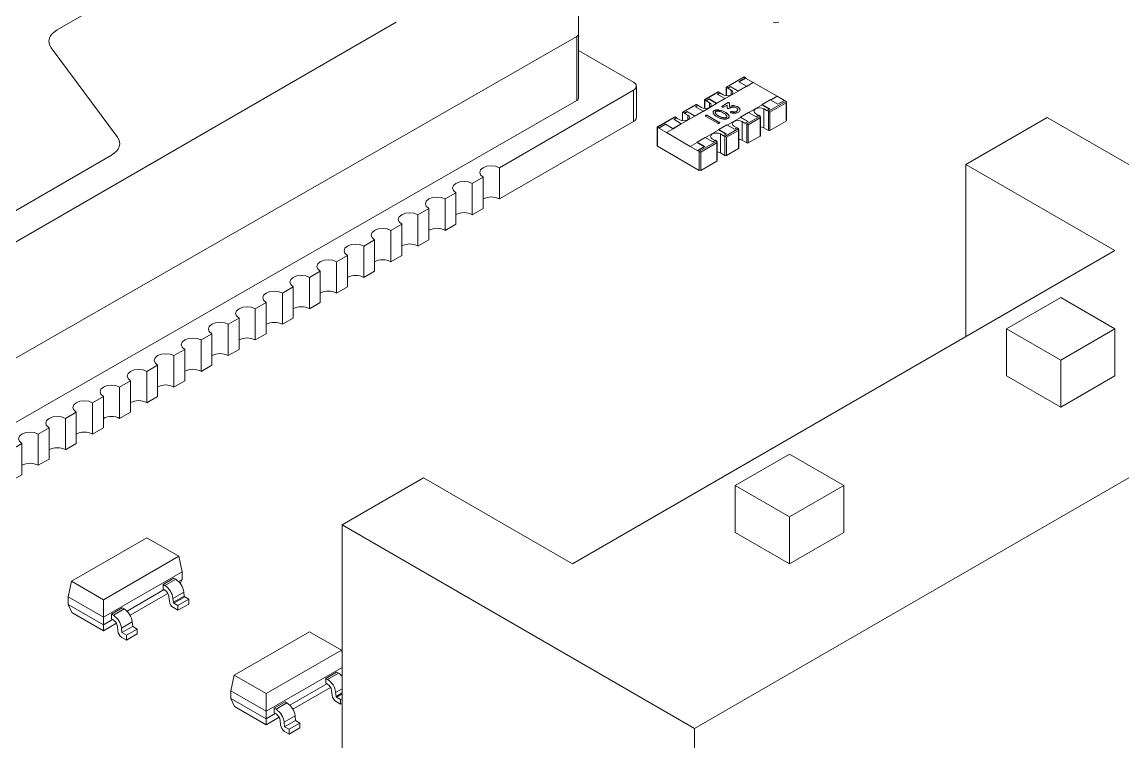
# Model space of a CAD drawing. Header units: millimetres. Extents: x -37 to 256, y 6 to 200.
# Drawn here: x 57.14 to 71.48, y 174.91 to 184.29 of the extents above; entities that cross this region are included whole.
import ezdxf

# ---------------------------------------------------------------- set-up
doc = ezdxf.new("R2010")
doc.units = ezdxf.units.MM

msp = doc.modelspace()

# ---------------------------------------------------------------- linework, layer by layer
at = {"color": 7, "linetype": 'Continuous', "lineweight": 15}
for p, q in [((59.899, 185.52), (57.601, 184.193)), ((64.394, 184.139), (64.394, 184.409)), ((54.596, 180.009), (62.02, 184.295)), ((64.394, 184.139), (64.394, 183.302)), ((54.649, 178.537), (64.372, 184.108)), ((64.372, 183.271), (64.372, 184.108)), ((57.522, 183.958), (58.386, 182.795)), ((65.114, 183.509), (64.394, 183.924)), ((66.546, 183.577), (66.322, 183.448)), ((66.556, 183.579), (66.326, 183.446)), ((66.486, 183.517), (66.574, 183.568)), ((66.489, 183.515), (66.574, 183.564)), ((66.546, 183.577), (66.556, 183.579)), ((66.574, 183.568), (66.556, 183.579)), ((66.574, 183.564), (66.574, 183.568)), ((66.673, 183.507), (66.574, 183.564)), ((63.364, 182.397), (65.114, 183.407)), ((65.114, 182.999), (65.114, 183.407)), ((65.15, 183.05), (65.15, 183.458)), ((66.322, 183.448), (66.322, 183.334)), ((66.326, 183.446), (66.322, 183.448)), ((66.344, 183.436), (66.326, 183.446)), ((66.344, 183.436), (66.379, 183.456)), ((66.379, 183.452), (66.344, 183.432)), ((66.344, 183.432), (66.344, 183.436)), ((66.387, 183.407), (66.344, 183.432)), ((66.379, 183.456), (66.478, 183.399)), ((66.379, 183.452), (66.379, 183.456)), ((66.478, 183.395), (66.379, 183.452)), ((66.478, 183.399), (66.585, 183.46)), ((66.585, 183.456), (66.478, 183.395)), ((66.585, 183.46), (66.486, 183.517)), ((66.673, 183.508), (66.585, 183.456)), ((66.585, 183.456), (66.585, 183.46)), ((66.984, 183.328), (66.673, 183.508)), ((54.649, 177.7), (64.372, 183.271)), ((66.21, 183.384), (66.039, 183.285)), ((66.039, 183.285), (66.039, 183.17)), ((66.044, 183.283), (66.039, 183.285)), ((66.22, 183.385), (66.044, 183.283)), ((66.061, 183.272), (66.044, 183.283)), ((66.061, 183.272), (66.097, 183.293)), ((66.097, 183.289), (66.061, 183.268)), ((66.061, 183.268), (66.061, 183.272)), ((66.104, 183.244), (66.061, 183.268)), ((66.097, 183.293), (66.196, 183.236)), ((66.097, 183.289), (66.097, 183.293)), ((66.195, 183.232), (66.097, 183.289)), ((66.196, 183.236), (66.302, 183.297)), ((66.302, 183.293), (66.196, 183.232)), ((66.203, 183.354), (66.238, 183.374)), ((66.302, 183.297), (66.203, 183.354)), ((66.238, 183.37), (66.206, 183.352)), ((66.21, 183.384), (66.22, 183.385)), ((66.22, 183.385), (66.238, 183.374)), ((66.238, 183.374), (66.238, 183.37)), ((66.238, 183.37), (66.28, 183.346)), ((66.478, 183.395), (66.302, 183.293)), ((66.302, 183.293), (66.302, 183.297)), ((66.478, 183.399), (66.478, 183.395)), ((66.896, 183.281), (66.79, 183.219)), ((66.871, 183.132), (67.101, 183.264)), ((66.995, 183.223), (66.896, 183.281)), ((66.899, 183.279), (66.984, 183.328)), ((66.899, 183.278), (66.984, 183.327)), ((66.984, 183.327), (66.984, 183.328)), ((67.079, 183.272), (66.984, 183.327)), ((66.995, 183.223), (67.083, 183.274)), ((67.101, 183.264), (67.083, 183.274)), ((67.101, 183.264), (67.101, 183.24)), ((65.927, 183.22), (65.753, 183.12)), ((65.938, 183.221), (65.761, 183.119)), ((65.778, 183.109), (65.761, 183.119)), ((65.778, 183.109), (65.814, 183.13)), ((65.814, 183.125), (65.778, 183.105)), ((65.814, 183.13), (65.913, 183.072)), ((65.814, 183.125), (65.814, 183.13)), ((65.912, 183.068), (65.814, 183.125)), ((65.913, 183.072), (66.019, 183.134)), ((66.019, 183.13), (65.913, 183.069)), ((65.92, 183.191), (65.955, 183.211)), ((66.019, 183.134), (65.92, 183.191)), ((65.955, 183.207), (65.923, 183.189)), ((65.927, 183.22), (65.938, 183.221)), ((65.938, 183.221), (65.955, 183.211)), ((65.955, 183.211), (65.955, 183.207)), ((65.955, 183.207), (65.998, 183.183)), ((66.196, 183.232), (66.019, 183.13)), ((66.019, 183.13), (66.019, 183.134)), ((66.166, 183.139), (66.166, 183.141)), ((66.196, 183.236), (66.196, 183.232)), ((66.233, 183.148), (66.233, 183.146)), ((66.268, 183.2), (66.345, 183.245)), ((66.345, 183.243), (66.268, 183.198)), ((66.268, 183.198), (66.268, 183.2)), ((66.333, 183.213), (66.289, 183.188)), ((66.308, 183.119), (66.308, 183.121)), ((66.335, 183.178), (66.333, 183.213)), ((66.345, 183.243), (66.345, 183.245)), ((66.358, 183.244), (66.358, 183.246)), ((66.362, 183.233), (66.364, 183.196)), ((66.362, 183.231), (66.362, 183.233)), ((66.364, 183.194), (66.362, 183.231)), ((66.364, 183.196), (66.364, 183.194)), ((66.381, 183.124), (66.381, 183.126)), ((66.398, 183.125), (66.398, 183.128)), ((66.431, 183.122), (66.431, 183.124)), ((66.457, 183.129), (66.457, 183.131)), ((66.471, 183.149), (66.471, 183.151)), ((66.472, 183.186), (66.472, 183.188)), ((66.502, 183.148), (66.502, 183.15)), ((66.613, 183.117), (66.507, 183.056)), ((66.712, 183.06), (66.613, 183.117)), ((66.616, 183.115), (66.79, 183.216)), ((66.79, 183.215), (66.616, 183.115)), ((66.79, 183.219), (66.889, 183.162)), ((66.79, 183.216), (66.79, 183.219)), ((66.79, 183.215), (66.79, 183.216)), ((66.885, 183.16), (66.79, 183.215)), ((66.853, 183.138), (66.811, 183.162)), ((66.811, 183.162), (66.811, 182.917)), ((66.889, 183.162), (66.853, 183.142)), ((66.871, 183.132), (66.853, 183.142)), ((66.853, 183.142), (66.853, 183.138)), ((66.892, 183.119), (66.871, 183.132)), ((66.871, 183.132), (66.871, 182.882)), ((67.101, 183.24), (66.892, 183.119)), ((66.892, 183.119), (66.892, 182.882)), ((67.101, 183.24), (67.101, 183.003)), ((67.105, 183.009), (67.105, 183.255)), ((63.364, 181.989), (65.114, 182.999)), ((65.644, 183.057), (65.42, 182.928)), ((65.655, 183.058), (65.425, 182.925)), ((65.637, 183.027), (65.672, 183.048)), ((65.736, 182.97), (65.637, 183.027)), ((65.672, 183.044), (65.641, 183.025)), ((65.644, 183.057), (65.655, 183.058)), ((65.655, 183.058), (65.672, 183.048)), ((65.672, 183.048), (65.672, 183.044)), ((65.672, 183.044), (65.715, 183.019)), ((65.913, 183.069), (65.736, 182.967)), ((65.75, 183.113), (65.75, 183.008)), ((65.778, 183.105), (65.778, 183.109)), ((65.821, 183.081), (65.778, 183.105)), ((65.913, 183.072), (65.913, 183.069)), ((66.055, 183.076), (66.055, 183.078)), ((66.21, 182.976), (66.055, 183.065)), ((66.076, 183.078), (66.231, 182.988)), ((66.076, 183.078), (66.076, 183.076)), ((66.231, 182.986), (66.076, 183.076)), ((66.185, 183.101), (66.185, 183.103)), ((66.222, 183.069), (66.222, 183.071)), ((66.231, 182.986), (66.231, 182.988)), ((66.277, 183.048), (66.277, 183.05)), ((66.322, 183.049), (66.322, 183.051)), ((66.333, 182.952), (66.507, 183.052)), ((66.507, 183.052), (66.333, 182.952)), ((66.355, 183.075), (66.355, 183.077)), ((66.507, 183.056), (66.606, 182.999)), ((66.507, 183.052), (66.507, 183.056)), ((66.602, 182.997), (66.507, 183.052)), ((66.507, 183.052), (66.507, 183.052)), ((66.57, 182.974), (66.528, 182.999)), ((66.528, 182.999), (66.528, 182.754)), ((66.606, 182.999), (66.57, 182.978)), ((66.57, 182.978), (66.57, 182.974)), ((66.588, 182.968), (66.57, 182.978)), ((66.588, 182.968), (66.765, 183.07)), ((66.765, 183.046), (66.609, 182.956)), ((66.705, 183.101), (66.744, 183.078)), ((66.747, 183.081), (66.712, 183.06)), ((66.747, 183.081), (66.765, 183.07)), ((66.765, 183.07), (66.765, 183.046)), ((66.765, 183.046), (66.765, 182.809)), ((66.769, 182.815), (66.769, 183.061)), ((66.892, 182.882), (67.101, 183.003)), ((70.505, 183.051), (69.445, 182.439)), ((75.102, 180.398), (70.505, 183.051)), ((65.42, 182.928), (65.42, 182.682)), ((65.425, 182.925), (65.42, 182.928)), ((65.443, 182.915), (65.425, 182.925)), ((65.425, 182.925), (65.425, 182.676)), ((65.443, 182.915), (65.531, 182.966)), ((65.443, 182.911), (65.531, 182.962)), ((65.443, 182.911), (65.443, 182.915)), ((65.542, 182.854), (65.443, 182.911)), ((65.531, 182.966), (65.63, 182.909)), ((65.531, 182.962), (65.531, 182.966)), ((65.63, 182.905), (65.531, 182.962)), ((65.542, 182.854), (65.63, 182.905)), ((65.542, 182.854), (65.542, 182.854)), ((65.853, 182.675), (65.542, 182.854)), ((65.63, 182.909), (65.736, 182.97)), ((65.736, 182.967), (65.63, 182.905)), ((65.63, 182.909), (65.63, 182.905)), ((65.736, 182.97), (65.736, 182.967)), ((66.05, 182.789), (66.224, 182.889)), ((66.224, 182.889), (66.051, 182.789)), ((66.33, 182.954), (66.224, 182.893)), ((66.224, 182.893), (66.323, 182.836)), ((66.224, 182.889), (66.224, 182.893)), ((66.319, 182.834), (66.224, 182.889)), ((66.224, 182.889), (66.224, 182.889)), ((66.288, 182.811), (66.245, 182.836)), ((66.245, 182.836), (66.245, 182.591)), ((66.323, 182.836), (66.288, 182.815)), ((66.305, 182.805), (66.482, 182.907)), ((66.482, 182.883), (66.326, 182.793)), ((66.429, 182.897), (66.33, 182.954)), ((66.422, 182.938), (66.461, 182.915)), ((66.464, 182.917), (66.429, 182.897)), ((66.464, 182.917), (66.482, 182.907)), ((66.482, 182.907), (66.482, 182.883)), ((66.482, 182.883), (66.482, 182.646)), ((66.486, 182.652), (66.486, 182.897)), ((66.609, 182.956), (66.588, 182.968)), ((66.588, 182.968), (66.588, 182.719)), ((66.609, 182.956), (66.609, 182.719)), ((66.811, 182.917), (66.871, 182.882)), ((65.853, 182.675), (65.941, 182.726)), ((65.853, 182.674), (65.941, 182.725)), ((66.047, 182.791), (65.941, 182.729)), ((65.941, 182.729), (66.04, 182.672)), ((65.941, 182.726), (65.941, 182.729)), ((65.941, 182.725), (65.941, 182.726)), ((66.037, 182.67), (65.941, 182.725)), ((66.199, 182.744), (65.969, 182.611)), ((66.199, 182.719), (65.991, 182.599)), ((66.146, 182.734), (66.047, 182.791)), ((66.139, 182.774), (66.178, 182.752)), ((66.181, 182.754), (66.146, 182.734)), ((66.181, 182.754), (66.199, 182.744)), ((66.199, 182.744), (66.199, 182.719)), ((66.199, 182.719), (66.199, 182.482)), ((66.204, 182.489), (66.204, 182.734)), ((66.305, 182.805), (66.288, 182.815)), ((66.288, 182.815), (66.288, 182.811)), ((66.305, 182.805), (66.305, 182.556)), ((66.326, 182.793), (66.305, 182.805)), ((66.326, 182.793), (66.326, 182.556)), ((66.528, 182.754), (66.588, 182.719)), ((66.609, 182.719), (66.765, 182.809)), ((58.308, 182.56), (54.242, 180.213)), ((65.425, 182.676), (65.969, 182.362)), ((65.853, 182.674), (65.853, 182.675)), ((65.952, 182.617), (65.853, 182.674)), ((65.952, 182.621), (66.04, 182.672)), ((65.952, 182.621), (65.952, 182.617)), ((65.969, 182.611), (65.952, 182.621)), ((65.969, 182.611), (65.969, 182.362)), ((65.991, 182.599), (65.969, 182.611)), ((65.991, 182.362), (65.991, 182.599)), ((66.245, 182.591), (66.305, 182.556)), ((66.326, 182.556), (66.482, 182.646)), ((65.991, 182.362), (66.199, 182.482)), ((69.445, 182.439), (71.389, 181.316)), ((69.445, 182.439), (69.445, 180.194)), ((63.01, 182.193), (63.152, 182.274)), ((63.152, 181.866), (63.152, 182.274)), ((63.364, 182.397), (63.364, 181.989)), ((63.01, 182.193), (63.01, 181.784)), ((62.657, 181.989), (62.798, 182.07)), ((62.657, 181.989), (62.657, 181.58)), ((62.798, 181.662), (62.798, 182.07)), ((62.303, 181.784), (62.444, 181.866)), ((62.444, 181.458), (62.444, 181.866)), ((63.01, 181.784), (63.152, 181.866)), ((62.303, 181.784), (62.303, 181.376)), ((61.949, 181.58), (62.091, 181.662)), ((61.949, 181.58), (61.949, 181.172)), ((62.091, 181.254), (62.091, 181.662)), ((62.657, 181.58), (62.798, 181.662)), ((61.596, 181.376), (61.737, 181.458)), ((61.737, 181.05), (61.737, 181.458)), ((62.303, 181.376), (62.444, 181.458)), ((61.242, 181.172), (61.384, 181.254)), ((61.384, 180.846), (61.384, 181.254)), ((61.596, 181.376), (61.596, 180.968)), ((61.949, 181.172), (62.091, 181.254)), ((71.389, 181.316), (64.318, 177.234)), ((61.242, 181.172), (61.242, 180.764)), ((60.889, 180.968), (61.03, 181.05)), ((60.889, 180.968), (60.889, 180.56)), ((61.03, 180.641), (61.03, 181.05)), ((61.596, 180.968), (61.737, 181.05)), ((60.535, 180.764), (60.677, 180.846)), ((60.677, 180.437), (60.677, 180.846)), ((61.242, 180.764), (61.384, 180.846)), ((60.535, 180.764), (60.535, 180.356)), ((70.682, 180.704), (69.975, 180.296)), ((71.389, 180.296), (70.682, 180.704)), ((60.182, 180.56), (60.323, 180.642)), ((60.182, 180.56), (60.182, 180.152)), ((60.323, 180.233), (60.323, 180.642)), ((60.889, 180.56), (61.03, 180.641)), ((59.828, 180.356), (59.97, 180.437)), ((59.97, 180.029), (59.97, 180.437)), ((60.535, 180.356), (60.677, 180.437)), ((65.909, 175.091), (75.102, 180.398)), ((59.828, 180.356), (59.828, 179.948)), ((69.975, 180.296), (69.975, 179.683)), ((69.975, 180.296), (70.682, 179.887)), ((70.682, 179.887), (71.389, 180.296)), ((71.389, 180.296), (71.389, 179.683)), ((59.475, 180.152), (59.616, 180.233)), ((59.475, 180.152), (59.475, 179.743)), ((59.616, 179.825), (59.616, 180.233)), ((60.182, 180.152), (60.323, 180.233)), ((59.121, 179.948), (59.262, 180.029)), ((59.262, 179.621), (59.262, 180.029)), ((59.828, 179.948), (59.97, 180.029)), ((58.767, 179.743), (58.909, 179.825)), ((58.909, 179.417), (58.909, 179.825)), ((59.121, 179.948), (59.121, 179.539)), ((59.475, 179.743), (59.616, 179.825)), ((70.682, 179.887), (70.682, 179.275)), ((58.767, 179.743), (58.767, 179.335)), ((69.975, 179.683), (70.682, 179.275)), ((70.682, 179.275), (71.389, 179.683)), ((58.414, 179.539), (58.555, 179.621)), ((58.414, 179.539), (58.414, 179.131)), ((58.555, 179.213), (58.555, 179.621)), ((59.121, 179.539), (59.262, 179.621)), ((58.06, 179.335), (58.202, 179.417)), ((58.202, 179.009), (58.202, 179.417)), ((58.767, 179.335), (58.909, 179.417)), ((58.06, 179.335), (58.06, 178.927)), ((57.707, 179.131), (57.848, 179.213)), ((57.707, 179.131), (57.707, 178.723)), ((57.848, 178.805), (57.848, 179.213)), ((58.414, 179.131), (58.555, 179.213)), ((57.353, 178.927), (57.495, 179.009)), ((57.495, 178.6), (57.495, 179.009)), ((58.06, 178.927), (58.202, 179.009)), ((57.353, 178.927), (57.353, 178.519)), ((57, 178.723), (57.141, 178.805)), ((57.141, 178.396), (57.141, 178.805)), ((57.707, 178.723), (57.848, 178.805)), ((57.353, 178.519), (57.495, 178.6)), ((67.147, 178.663), (66.44, 178.255)), ((67.854, 178.255), (67.147, 178.663)), ((57, 178.315), (57.141, 178.396)), ((62.374, 178.357), (61.313, 177.744)), ((64.318, 177.234), (62.374, 178.357)), ((66.44, 178.255), (67.147, 177.846)), ((66.44, 178.255), (66.44, 177.642)), ((67.147, 177.846), (67.854, 178.255)), ((67.854, 178.255), (67.854, 177.642)), ((67.147, 177.846), (67.147, 177.234)), ((61.313, 177.744), (61.313, 172.424)), ((61.313, 177.744), (65.909, 175.091)), ((58.767, 177.575), (57.786, 177.009)), ((59.184, 177.335), (58.767, 177.575)), ((66.44, 177.642), (67.147, 177.234)), ((67.147, 177.234), (67.854, 177.642)), ((58.202, 176.768), (59.184, 177.335)), ((59.227, 177.131), (59.184, 177.335)), ((59.227, 177.131), (58.202, 176.539)), ((59.227, 177.131), (59.227, 177.033)), ((57.786, 177.009), (57.742, 176.804)), ((57.786, 177.009), (58.202, 176.768)), ((59.121, 177.049), (58.98, 176.968)), ((58.98, 176.968), (58.98, 176.906)), ((58.98, 176.968), (59.003, 176.954)), ((59.145, 177.036), (59.003, 176.954)), ((59.121, 177.049), (59.145, 177.036)), ((59.181, 177.007), (59.227, 177.033)), ((59.203, 176.982), (59.227, 177.033)), ((58.51, 176.619), (58.993, 176.899)), ((59.043, 176.849), (58.55, 176.565)), ((58.98, 176.906), (59.003, 176.893)), ((59.056, 176.809), (59.062, 176.749)), ((59.25, 176.867), (59.109, 176.786)), ((59.114, 176.734), (59.255, 176.816)), ((59.25, 176.867), (59.255, 176.816)), ((58.202, 176.539), (57.742, 176.804)), ((57.742, 176.804), (57.742, 176.707)), ((57.742, 176.707), (58.202, 176.442)), ((57.742, 176.707), (57.792, 176.6)), ((58.202, 176.539), (58.202, 176.768)), ((59.109, 176.786), (59.114, 176.734)), ((59.115, 176.665), (59.174, 176.631)), ((59.262, 176.804), (59.121, 176.723)), ((59.121, 176.723), (59.174, 176.692)), ((59.315, 176.774), (59.174, 176.692)), ((59.315, 176.712), (59.174, 176.631)), ((59.174, 176.631), (59.174, 176.692)), ((59.262, 176.804), (59.315, 176.774)), ((59.315, 176.712), (59.315, 176.774)), ((58.202, 176.363), (57.792, 176.6)), ((58.202, 176.539), (58.202, 176.442)), ((58.308, 176.58), (58.449, 176.662)), ((58.308, 176.58), (58.308, 176.519)), ((58.308, 176.58), (58.332, 176.566)), ((58.332, 176.566), (58.473, 176.648)), ((58.449, 176.662), (58.473, 176.648)), ((58.202, 176.442), (58.322, 176.511)), ((58.371, 176.461), (58.202, 176.363)), ((58.202, 176.363), (58.202, 176.442)), ((58.308, 176.519), (58.332, 176.505)), ((58.384, 176.421), (58.39, 176.361)), ((58.437, 176.398), (58.578, 176.48)), ((58.437, 176.398), (58.443, 176.339)), ((58.443, 176.339), (58.584, 176.42)), ((58.502, 176.304), (58.644, 176.386)), ((58.578, 176.48), (58.584, 176.42)), ((58.584, 176.42), (58.644, 176.386)), ((58.644, 176.325), (58.644, 176.386)), ((58.443, 176.339), (58.502, 176.304)), ((58.443, 176.277), (58.502, 176.243)), ((58.502, 176.243), (58.644, 176.325)), ((58.502, 176.243), (58.502, 176.304)), ((60.889, 176.351), (59.907, 175.784)), ((61.305, 176.11), (60.889, 176.351)), ((60.323, 175.544), (61.305, 176.11)), ((61.313, 176.073), (61.305, 176.11)), ((61.313, 175.886), (60.323, 175.314)), ((61.242, 175.825), (61.101, 175.743)), ((61.266, 175.811), (61.125, 175.729)), ((61.242, 175.825), (61.266, 175.811)), ((59.907, 175.784), (59.863, 175.58)), ((59.907, 175.784), (60.323, 175.544)), ((60.631, 175.395), (61.115, 175.674)), ((61.101, 175.743), (61.101, 175.682)), ((61.101, 175.743), (61.125, 175.729)), ((61.101, 175.682), (61.125, 175.668)), ((61.303, 175.782), (61.313, 175.788)), ((60.323, 175.314), (59.863, 175.58)), ((59.863, 175.58), (59.863, 175.482)), ((60.323, 175.314), (60.323, 175.544)), ((61.164, 175.625), (60.672, 175.34)), ((61.177, 175.584), (61.183, 175.524)), ((61.23, 175.561), (61.235, 175.509)), ((59.863, 175.482), (60.323, 175.217)), ((59.863, 175.482), (59.913, 175.376)), ((60.323, 175.139), (59.913, 175.376)), ((60.429, 175.355), (60.571, 175.437)), ((60.453, 175.341), (60.594, 175.423)), ((60.571, 175.437), (60.594, 175.423)), ((61.236, 175.44), (61.295, 175.406)), ((61.242, 175.498), (61.295, 175.467)), ((61.313, 175.478), (61.295, 175.467)), ((61.295, 175.406), (61.295, 175.467)), ((61.313, 175.416), (61.295, 175.406)), ((60.323, 175.314), (60.323, 175.217)), ((60.323, 175.217), (60.443, 175.286)), ((60.493, 175.237), (60.323, 175.139)), ((60.429, 175.355), (60.429, 175.294)), ((60.429, 175.355), (60.453, 175.341)), ((60.429, 175.294), (60.453, 175.28)), ((60.558, 175.173), (60.7, 175.255)), ((60.7, 175.255), (60.706, 175.196)), ((60.323, 175.139), (60.323, 175.217)), ((60.506, 175.196), (60.512, 175.137)), ((60.558, 175.173), (60.564, 175.114)), ((60.564, 175.114), (60.706, 175.196)), ((60.564, 175.114), (60.624, 175.08)), ((60.624, 175.08), (60.765, 175.161)), ((60.624, 175.018), (60.765, 175.1)), ((60.706, 175.196), (60.765, 175.161)), ((60.765, 175.1), (60.765, 175.161)), ((65.909, 175.091), (65.909, 168.355)), ((60.564, 175.053), (60.624, 175.018)), ((60.624, 175.018), (60.624, 175.08))]:
    msp.add_line(p, q, dxfattribs=at)
at = {"color": 8, "linetype": 'Continuous', "lineweight": 15}
for p, q in [((66.326, 183.446), (66.326, 183.333)), ((66.387, 183.346), (66.387, 183.407)), ((66.044, 183.283), (66.044, 183.17)), ((66.104, 183.183), (66.104, 183.244)), ((66.471, 183.151), (66.471, 183.152)), ((65.821, 183.019), (65.821, 183.081)), ((61.313, 175.609), (61.23, 175.561)), ((61.235, 175.509), (61.313, 175.554)), ((61.313, 175.539), (61.242, 175.498))]:
    msp.add_line(p, q, dxfattribs=at)
at = {"color": 7, "linetype": 'Continuous', "lineweight": 15, "flags": 128}
for points in [[(57.601, 184.193), (57.565, 184.169), (57.536, 184.142), (57.514, 184.113), (57.499, 184.083), (57.493, 184.051), (57.495, 184.019), (57.505, 183.988), (57.522, 183.958)], [(66.387, 183.407), (66.403, 183.393), (66.408, 183.376), (66.403, 183.36), (66.387, 183.346), (66.362, 183.336), (66.333, 183.333), (66.305, 183.336), (66.28, 183.346)], [(66.104, 183.244), (66.12, 183.23), (66.126, 183.213), (66.12, 183.197), (66.104, 183.183), (66.079, 183.173), (66.051, 183.17), (66.022, 183.173), (65.998, 183.183)], [(66.705, 183.101), (66.688, 183.115), (66.683, 183.132), (66.688, 183.148), (66.705, 183.162), (66.729, 183.172), (66.758, 183.175), (66.786, 183.172), (66.811, 183.162)], [(65.821, 183.081), (65.837, 183.066), (65.843, 183.05), (65.837, 183.033), (65.821, 183.019), (65.797, 183.01), (65.768, 183.007), (65.739, 183.01), (65.715, 183.019)], [(66.422, 182.938), (66.406, 182.952), (66.4, 182.968), (66.406, 182.985), (66.422, 182.999), (66.446, 183.008), (66.475, 183.012), (66.504, 183.008), (66.528, 182.999)], [(66.139, 182.774), (66.123, 182.788), (66.117, 182.805), (66.123, 182.822), (66.139, 182.836), (66.163, 182.845), (66.192, 182.848), (66.221, 182.845), (66.245, 182.836)], [(66.769, 182.929), (66.786, 182.927), (66.811, 182.917)], [(58.386, 182.795), (58.404, 182.765), (58.414, 182.734), (58.416, 182.702), (58.409, 182.671), (58.395, 182.64), (58.373, 182.611), (58.344, 182.584), (58.308, 182.56)], [(66.486, 182.766), (66.504, 182.763), (66.528, 182.754)], [(66.204, 182.603), (66.221, 182.6), (66.245, 182.591)], [(63.364, 182.397), (63.315, 182.416), (63.258, 182.422), (63.2, 182.416), (63.152, 182.397), (63.119, 182.369), (63.108, 182.336), (63.119, 182.302), (63.152, 182.274)], [(63.01, 182.193), (62.961, 182.211), (62.904, 182.218), (62.847, 182.211), (62.798, 182.193), (62.765, 182.165), (62.754, 182.131), (62.765, 182.098), (62.798, 182.07)], [(62.657, 181.989), (62.608, 182.007), (62.55, 182.014), (62.493, 182.007), (62.444, 181.989), (62.412, 181.961), (62.4, 181.927), (62.412, 181.894), (62.444, 181.866)], [(62.303, 181.784), (62.254, 181.803), (62.197, 181.81), (62.14, 181.803), (62.091, 181.784), (62.058, 181.756), (62.047, 181.723), (62.058, 181.69), (62.091, 181.662)], [(61.949, 181.58), (61.901, 181.599), (61.843, 181.606), (61.786, 181.599), (61.737, 181.58), (61.705, 181.552), (61.693, 181.519), (61.705, 181.486), (61.737, 181.458)], [(61.596, 181.376), (61.547, 181.395), (61.49, 181.402), (61.432, 181.395), (61.384, 181.376), (61.351, 181.348), (61.34, 181.315), (61.351, 181.282), (61.384, 181.254)], [(61.242, 181.172), (61.194, 181.191), (61.136, 181.198), (61.079, 181.191), (61.03, 181.172), (60.998, 181.144), (60.986, 181.111), (60.998, 181.078), (61.03, 181.05)], [(60.889, 180.968), (60.84, 180.987), (60.783, 180.993), (60.725, 180.987), (60.677, 180.968), (60.644, 180.94), (60.633, 180.907), (60.644, 180.874), (60.677, 180.846)], [(60.535, 180.764), (60.487, 180.783), (60.429, 180.789), (60.372, 180.783), (60.323, 180.764), (60.291, 180.736), (60.279, 180.703), (60.291, 180.67), (60.323, 180.642)], [(60.182, 180.56), (60.133, 180.579), (60.076, 180.585), (60.018, 180.579), (59.97, 180.56), (59.937, 180.532), (59.926, 180.499), (59.937, 180.466), (59.97, 180.437)], [(59.828, 180.356), (59.779, 180.375), (59.722, 180.381), (59.665, 180.375), (59.616, 180.356), (59.583, 180.328), (59.572, 180.295), (59.583, 180.261), (59.616, 180.233)], [(59.475, 180.152), (59.426, 180.17), (59.368, 180.177), (59.311, 180.17), (59.262, 180.152), (59.23, 180.124), (59.218, 180.09), (59.23, 180.057), (59.262, 180.029)], [(59.121, 179.948), (59.072, 179.966), (59.015, 179.973), (58.958, 179.966), (58.909, 179.948), (58.876, 179.919), (58.865, 179.886), (58.876, 179.853), (58.909, 179.825)], [(58.767, 179.743), (58.719, 179.762), (58.661, 179.769), (58.604, 179.762), (58.555, 179.743), (58.523, 179.715), (58.511, 179.682), (58.523, 179.649), (58.555, 179.621)], [(58.414, 179.539), (58.365, 179.558), (58.308, 179.565), (58.25, 179.558), (58.202, 179.539), (58.169, 179.511), (58.158, 179.478), (58.169, 179.445), (58.202, 179.417)], [(58.06, 179.335), (58.012, 179.354), (57.954, 179.361), (57.897, 179.354), (57.848, 179.335), (57.816, 179.307), (57.804, 179.274), (57.816, 179.241), (57.848, 179.213)], [(57.707, 179.131), (57.658, 179.15), (57.601, 179.157), (57.543, 179.15), (57.495, 179.131), (57.462, 179.103), (57.451, 179.07), (57.462, 179.037), (57.495, 179.009)], [(57.353, 178.927), (57.305, 178.946), (57.247, 178.952), (57.19, 178.946), (57.141, 178.927), (57.109, 178.899), (57.097, 178.866), (57.109, 178.833), (57.141, 178.805)]]:
    msp.add_lwpolyline(points, dxfattribs=at)
at = {"color": 7, "linetype": 'Continuous', "lineweight": 15}
for centre, radius, start, end in [((66.97, 184.363), 0.0769, 242.6097, 297.3903), ((64.357, 184.142), 0.0378, 294.1424, 354.245), ((65.094, 183.458), 0.0546, 290.7834, 69.2166), ((64.357, 183.305), 0.0378, 294.1424, 354.245), ((65.757, 183.114), 0.00655, 50.7967, 189.214), ((65.088, 183.056), 0.0629, 294.3747, 354.3052), ((67.098, 183.01), 0.00754, 294.3747, 354.3052), ((66.882, 182.903), 0.0231, 242.6097, 297.3903), ((66.599, 182.74), 0.0231, 242.6097, 297.3903), ((66.762, 182.816), 0.00754, 294.3747, 354.3052), ((65.428, 182.683), 0.00754, 185.6948, 245.6253), ((66.316, 182.576), 0.0231, 242.6097, 297.3903), ((66.479, 182.653), 0.00754, 294.3747, 354.3052), ((66.196, 182.489), 0.00754, 294.3747, 354.3052), ((65.98, 182.383), 0.0231, 242.6097, 297.3903), ((63.258, 181.784), 0.231, 62.6097, 117.3903), ((62.904, 181.58), 0.231, 62.6097, 117.3903), ((62.55, 181.376), 0.231, 62.6097, 117.3903), ((62.197, 181.172), 0.231, 62.6097, 117.3903), ((61.843, 180.967), 0.231, 62.6097, 117.3903), ((61.49, 180.763), 0.231, 62.6097, 117.3903), ((61.136, 180.559), 0.231, 62.6097, 117.3903), ((60.783, 180.355), 0.231, 62.6097, 117.3903), ((60.429, 180.151), 0.231, 62.6097, 117.3903), ((60.076, 179.947), 0.231, 62.6097, 117.3903), ((59.722, 179.743), 0.231, 62.6097, 117.3903), ((59.368, 179.539), 0.231, 62.6097, 117.3903), ((59.015, 179.335), 0.231, 62.6097, 117.3903), ((58.661, 179.131), 0.231, 62.6097, 117.3903), ((58.308, 178.926), 0.231, 62.6097, 117.3903), ((57.954, 178.722), 0.231, 62.6097, 117.3903), ((57.601, 178.518), 0.231, 62.6097, 117.3903), ((57.247, 178.314), 0.231, 62.6097, 117.3903), ((58.877, 176.757), 0.234, 6.9736, 57.1438), ((59.018, 176.839), 0.234, 6.9736, 57.1438), ((58.94, 176.794), 0.117, 6.9736, 57.1438), ((59.271, 176.817), 0.0156, 186.9736, 237.1438), ((59.178, 176.763), 0.117, 186.9736, 237.1438), ((59.129, 176.736), 0.0156, 186.9736, 237.1438), ((58.205, 176.37), 0.234, 6.9736, 57.1438), ((58.346, 176.451), 0.234, 6.9736, 57.1438), ((58.268, 176.407), 0.117, 6.9736, 57.1438), ((58.506, 176.375), 0.117, 186.9736, 237.1438), ((61.167, 175.646), 0.192, 40.578, 58.9641), ((60.998, 175.533), 0.234, 6.9736, 57.1438), ((61.061, 175.57), 0.117, 6.9736, 57.1438), ((61.3, 175.539), 0.117, 186.9736, 237.1438), ((60.468, 175.227), 0.234, 6.9736, 57.1438), ((61.251, 175.511), 0.0156, 186.9736, 237.1438), ((60.326, 175.145), 0.234, 6.9736, 57.1438), ((60.39, 175.182), 0.117, 6.9736, 57.1438), ((60.628, 175.151), 0.117, 186.9736, 237.1438)]:
    msp.add_arc(centre, radius, start, end, dxfattribs=at)
for points, knots in [([(66.155, 183.103), (66.153, 183.107), (66.15, 183.114), (66.15, 183.125), (66.155, 183.134), (66.162, 183.139), (66.166, 183.141)], [0, 0, 0, 0, 0.290776, 0.542493, 0.771725, 1, 1, 1, 1]), ([(66.166, 183.139), (66.162, 183.137), (66.155, 183.132), (66.15, 183.123), (66.15, 183.112), (66.153, 183.105), (66.155, 183.101)], [0, 0, 0, 0, 0.228275, 0.457507, 0.709224, 1, 1, 1, 1]), ([(66.166, 183.141), (66.17, 183.144), (66.178, 183.148), (66.195, 183.151), (66.213, 183.151), (66.226, 183.149), (66.233, 183.148)], [0, 0, 0, 0, 0.229523, 0.459169, 0.710423, 1, 1, 1, 1]), ([(66.233, 183.146), (66.226, 183.147), (66.213, 183.149), (66.195, 183.148), (66.178, 183.146), (66.17, 183.141), (66.166, 183.139)], [0, 0, 0, 0, 0.289577, 0.540831, 0.770477, 1, 1, 1, 1]), ([(66.185, 183.103), (66.184, 183.104), (66.181, 183.108), (66.178, 183.115), (66.18, 183.123), (66.184, 183.127), (66.187, 183.129), (66.187, 183.129)], [0, 0, 0, 0, 0.1036126, 0.5226256, 0.7430472, 0.9650769, 1, 1, 1, 1]), ([(66.187, 183.129), (66.189, 183.13), (66.192, 183.132), (66.2, 183.134), (66.212, 183.134), (66.223, 183.133), (66.231, 183.131), (66.233, 183.131)], [0, 0, 0, 0, 0.103683, 0.299828, 0.496994, 0.845446, 1, 1, 1, 1]), ([(66.233, 183.148), (66.246, 183.145), (66.274, 183.139), (66.296, 183.127), (66.308, 183.121)], [0, 0, 0, 0, 0.474118, 1, 1, 1, 1]), ([(66.308, 183.119), (66.296, 183.125), (66.274, 183.137), (66.246, 183.143), (66.233, 183.146)], [0, 0, 0, 0, 0.525882, 1, 1, 1, 1]), ([(66.233, 183.131), (66.242, 183.128), (66.262, 183.123), (66.279, 183.114), (66.287, 183.109)], [0, 0, 0, 0, 0.466052, 1, 1, 1, 1]), ([(66.268, 183.188), (66.267, 183.188), (66.265, 183.19), (66.263, 183.192), (66.262, 183.195), (66.264, 183.197), (66.266, 183.199), (66.267, 183.2), (66.268, 183.2)], [0, 0, 0, 0, 0.2087182, 0.4193788, 0.5697853, 0.7200025, 0.9523771, 1, 1, 1, 1]), ([(66.268, 183.198), (66.266, 183.197), (66.264, 183.196), (66.263, 183.194), (66.263, 183.192), (66.263, 183.192)], [0, 0, 0, 0, 0.4317651, 0.7994338, 1, 1, 1, 1]), ([(66.289, 183.188), (66.288, 183.187), (66.285, 183.186), (66.281, 183.185), (66.277, 183.185), (66.272, 183.186), (66.27, 183.187), (66.268, 183.188)], [0, 0, 0, 0, 0.2104226, 0.4232909, 0.5742187, 0.7245938, 1, 1, 1, 1]), ([(66.308, 183.121), (66.319, 183.114), (66.339, 183.101), (66.35, 183.085), (66.355, 183.077)], [0, 0, 0, 0, 0.526961, 1, 1, 1, 1]), ([(66.355, 183.075), (66.35, 183.083), (66.339, 183.099), (66.319, 183.112), (66.308, 183.119)], [0, 0, 0, 0, 0.473039, 1, 1, 1, 1]), ([(66.34, 183.17), (66.339, 183.17), (66.337, 183.172), (66.335, 183.175), (66.335, 183.177), (66.335, 183.178)], [0, 0, 0, 0, 0.325242, 0.74307, 1, 1, 1, 1]), ([(66.359, 183.171), (66.357, 183.17), (66.355, 183.169), (66.35, 183.168), (66.345, 183.168), (66.342, 183.169), (66.341, 183.169), (66.34, 183.17)], [0, 0, 0, 0, 0.251055, 0.503495, 0.751077, 0.89799, 1, 1, 1, 1]), ([(66.345, 183.245), (66.346, 183.246), (66.348, 183.247), (66.351, 183.247), (66.354, 183.247), (66.356, 183.247), (66.357, 183.246), (66.358, 183.246)], [0, 0, 0, 0, 0.3512049, 0.5187653, 0.688076, 0.8331908, 1, 1, 1, 1]), ([(66.358, 183.244), (66.357, 183.244), (66.356, 183.245), (66.354, 183.245), (66.351, 183.245), (66.348, 183.245), (66.346, 183.244), (66.345, 183.243)], [0, 0, 0, 0, 0.175911, 0.3168203, 0.4579808, 0.6468795, 1, 1, 1, 1]), ([(66.358, 183.246), (66.358, 183.246), (66.36, 183.244), (66.361, 183.241), (66.362, 183.237), (66.362, 183.234), (66.362, 183.233)], [0, 0, 0, 0, 0.0841338, 0.3340346, 0.6654841, 1, 1, 1, 1]), ([(66.362, 183.231), (66.362, 183.232), (66.362, 183.234), (66.361, 183.238), (66.36, 183.241), (66.359, 183.243), (66.358, 183.244), (66.358, 183.244)], [0, 0, 0, 0, 0.211288, 0.594414, 0.791443, 0.934359, 1, 1, 1, 1]), ([(66.376, 183.179), (66.374, 183.178), (66.371, 183.177), (66.365, 183.174), (66.361, 183.172), (66.359, 183.171)], [0, 0, 0, 0, 0.223951, 0.611975, 1, 1, 1, 1]), ([(66.364, 183.196), (66.373, 183.199), (66.386, 183.204), (66.405, 183.206), (66.424, 183.205), (66.448, 183.2), (66.463, 183.192), (66.472, 183.188)], [0, 0, 0, 0, 0.255376, 0.37113, 0.484389, 0.721197, 1, 1, 1, 1]), ([(66.472, 183.186), (66.463, 183.19), (66.448, 183.198), (66.424, 183.203), (66.405, 183.204), (66.386, 183.202), (66.373, 183.197), (66.364, 183.194)], [0, 0, 0, 0, 0.278803, 0.515611, 0.62887, 0.744624, 1, 1, 1, 1]), ([(66.409, 183.187), (66.403, 183.186), (66.391, 183.185), (66.381, 183.181), (66.376, 183.179)], [0, 0, 0, 0, 0.464986, 1, 1, 1, 1]), ([(66.381, 183.114), (66.379, 183.115), (66.377, 183.116), (66.376, 183.119), (66.377, 183.122), (66.379, 183.125), (66.38, 183.126), (66.381, 183.126)], [0, 0, 0, 0, 0.217899, 0.437549, 0.667007, 0.895919, 1, 1, 1, 1]), ([(66.381, 183.124), (66.38, 183.123), (66.378, 183.122), (66.376, 183.12), (66.376, 183.118), (66.376, 183.118)], [0, 0, 0, 0, 0.4133857, 0.8275988, 1, 1, 1, 1]), ([(66.381, 183.126), (66.382, 183.127), (66.384, 183.128), (66.389, 183.129), (66.393, 183.129), (66.396, 183.128), (66.398, 183.128)], [0, 0, 0, 0, 0.2781256, 0.4973219, 0.7165098, 1, 1, 1, 1]), ([(66.398, 183.125), (66.396, 183.126), (66.393, 183.127), (66.389, 183.127), (66.384, 183.126), (66.382, 183.125), (66.381, 183.124)], [0, 0, 0, 0, 0.277351, 0.506215, 0.735841, 1, 1, 1, 1]), ([(66.398, 183.128), (66.403, 183.126), (66.413, 183.123), (66.425, 183.124), (66.431, 183.124)], [0, 0, 0, 0, 0.51358, 1, 1, 1, 1]), ([(66.431, 183.122), (66.425, 183.122), (66.413, 183.121), (66.403, 183.124), (66.398, 183.125)], [0, 0, 0, 0, 0.48642, 1, 1, 1, 1]), ([(66.451, 183.176), (66.445, 183.179), (66.435, 183.184), (66.42, 183.187), (66.412, 183.187), (66.409, 183.187)], [0, 0, 0, 0, 0.532693, 0.768751, 1, 1, 1, 1]), ([(66.431, 183.124), (66.435, 183.124), (66.445, 183.126), (66.453, 183.129), (66.457, 183.131)], [0, 0, 0, 0, 0.498992, 1, 1, 1, 1]), ([(66.457, 183.129), (66.453, 183.127), (66.445, 183.124), (66.435, 183.122), (66.431, 183.122)], [0, 0, 0, 0, 0.501008, 1, 1, 1, 1]), ([(66.48, 183.119), (66.473, 183.116), (66.461, 183.11), (66.446, 183.108), (66.438, 183.107)], [0, 0, 0, 0, 0.501897, 1, 1, 1, 1]), ([(66.471, 183.152), (66.47, 183.154), (66.47, 183.158), (66.464, 183.167), (66.457, 183.172), (66.451, 183.176)], [0, 0, 0, 0, 0.239228, 0.479344, 1, 1, 1, 1]), ([(66.457, 183.131), (66.459, 183.133), (66.463, 183.136), (66.469, 183.142), (66.47, 183.148), (66.471, 183.152)], [0, 0, 0, 0, 0.25254, 0.496593, 1, 1, 1, 1]), ([(66.471, 183.15), (66.47, 183.146), (66.469, 183.14), (66.463, 183.134), (66.459, 183.131), (66.457, 183.129)], [0, 0, 0, 0, 0.503407, 0.74746, 1, 1, 1, 1]), ([(66.472, 183.188), (66.48, 183.182), (66.492, 183.174), (66.5, 183.16), (66.501, 183.154), (66.502, 183.15)], [0, 0, 0, 0, 0.5212739, 0.7611996, 1, 1, 1, 1]), ([(66.502, 183.148), (66.501, 183.152), (66.5, 183.158), (66.492, 183.172), (66.48, 183.18), (66.472, 183.186)], [0, 0, 0, 0, 0.2388, 0.478726, 1, 1, 1, 1]), ([(66.502, 183.15), (66.501, 183.144), (66.499, 183.132), (66.486, 183.123), (66.48, 183.119)], [0, 0, 0, 0, 0.500747, 1, 1, 1, 1]), ([(66.055, 183.065), (66.054, 183.066), (66.052, 183.068), (66.05, 183.07), (66.05, 183.073), (66.051, 183.075), (66.054, 183.077), (66.055, 183.078), (66.055, 183.078)], [0, 0, 0, 0, 0.207532, 0.417184, 0.567602, 0.717646, 0.965229, 1, 1, 1, 1]), ([(66.055, 183.076), (66.054, 183.075), (66.052, 183.073), (66.05, 183.071), (66.05, 183.07), (66.05, 183.069)], [0, 0, 0, 0, 0.4151305, 0.8345004, 1, 1, 1, 1]), ([(66.055, 183.078), (66.057, 183.078), (66.059, 183.08), (66.063, 183.081), (66.068, 183.081), (66.072, 183.08), (66.075, 183.078), (66.076, 183.078)], [0, 0, 0, 0, 0.209003, 0.420284, 0.570907, 0.721066, 1, 1, 1, 1]), ([(66.076, 183.076), (66.075, 183.076), (66.073, 183.078), (66.068, 183.079), (66.064, 183.079), (66.06, 183.078), (66.057, 183.077), (66.056, 183.076), (66.055, 183.076)], [0, 0, 0, 0, 0.208839, 0.419783, 0.570177, 0.720242, 0.963923, 1, 1, 1, 1]), ([(66.202, 183.059), (66.191, 183.066), (66.17, 183.079), (66.16, 183.095), (66.155, 183.103)], [0, 0, 0, 0, 0.523282, 1, 1, 1, 1]), ([(66.185, 183.101), (66.184, 183.102), (66.181, 183.106), (66.178, 183.112), (66.179, 183.116), (66.18, 183.117)], [0, 0, 0, 0, 0.174441, 0.879889, 1, 1, 1, 1]), ([(66.222, 183.071), (66.214, 183.076), (66.199, 183.086), (66.189, 183.097), (66.185, 183.103)], [0, 0, 0, 0, 0.533948, 1, 1, 1, 1]), ([(66.222, 183.069), (66.214, 183.074), (66.199, 183.084), (66.189, 183.095), (66.185, 183.101)], [0, 0, 0, 0, 0.533948, 1, 1, 1, 1]), ([(66.277, 183.032), (66.264, 183.035), (66.235, 183.041), (66.213, 183.053), (66.202, 183.059)], [0, 0, 0, 0, 0.473039, 1, 1, 1, 1]), ([(66.232, 182.976), (66.23, 182.975), (66.228, 182.974), (66.224, 182.973), (66.219, 182.973), (66.215, 182.974), (66.212, 182.975), (66.211, 182.976), (66.21, 182.976)], [0, 0, 0, 0, 0.2075325, 0.4171844, 0.5676023, 0.7176461, 0.9652291, 1, 1, 1, 1]), ([(66.277, 183.05), (66.267, 183.052), (66.247, 183.058), (66.231, 183.067), (66.222, 183.071)], [0, 0, 0, 0, 0.466052, 1, 1, 1, 1]), ([(66.277, 183.048), (66.267, 183.05), (66.247, 183.056), (66.231, 183.065), (66.222, 183.069)], [0, 0, 0, 0, 0.466052, 1, 1, 1, 1]), ([(66.231, 182.988), (66.233, 182.987), (66.235, 182.986), (66.237, 182.983), (66.237, 182.981), (66.235, 182.979), (66.233, 182.977), (66.232, 182.976), (66.232, 182.976)], [0, 0, 0, 0, 0.208839, 0.419783, 0.570177, 0.720242, 0.963923, 1, 1, 1, 1]), ([(66.237, 182.98), (66.237, 182.98), (66.237, 182.981), (66.235, 182.984), (66.233, 182.985), (66.231, 182.986)], [0, 0, 0, 0, 0.151043, 0.448132, 1, 1, 1, 1]), ([(66.322, 183.051), (66.321, 183.051), (66.317, 183.049), (66.31, 183.047), (66.298, 183.046), (66.287, 183.047), (66.279, 183.049), (66.277, 183.05)], [0, 0, 0, 0, 0.104408, 0.296686, 0.490679, 0.841125, 1, 1, 1, 1]), ([(66.322, 183.049), (66.321, 183.049), (66.317, 183.047), (66.31, 183.045), (66.298, 183.044), (66.287, 183.045), (66.279, 183.047), (66.277, 183.048)], [0, 0, 0, 0, 0.104408, 0.296686, 0.490679, 0.841125, 1, 1, 1, 1]), ([(66.343, 183.039), (66.339, 183.037), (66.331, 183.033), (66.314, 183.03), (66.296, 183.03), (66.284, 183.031), (66.277, 183.032)], [0, 0, 0, 0, 0.2295226, 0.4591689, 0.7104233, 1, 1, 1, 1]), ([(66.287, 183.109), (66.295, 183.104), (66.311, 183.095), (66.32, 183.083), (66.325, 183.078)], [0, 0, 0, 0, 0.533948, 1, 1, 1, 1]), ([(66.325, 183.078), (66.326, 183.077), (66.329, 183.072), (66.331, 183.065), (66.329, 183.057), (66.325, 183.053), (66.322, 183.052), (66.322, 183.051)], [0, 0, 0, 0, 0.103094, 0.519822, 0.741756, 0.965375, 1, 1, 1, 1]), ([(66.33, 183.064), (66.33, 183.063), (66.331, 183.06), (66.329, 183.055), (66.325, 183.051), (66.322, 183.05), (66.322, 183.049)], [0, 0, 0, 0, 0.1636663, 0.5502119, 0.9396937, 1, 1, 1, 1]), ([(66.355, 183.077), (66.357, 183.074), (66.36, 183.066), (66.359, 183.056), (66.354, 183.046), (66.347, 183.041), (66.343, 183.039)], [0, 0, 0, 0, 0.289577, 0.540831, 0.770477, 1, 1, 1, 1]), ([(66.385, 183.112), (66.384, 183.112), (66.384, 183.113), (66.384, 183.113), (66.384, 183.113), (66.383, 183.113), (66.383, 183.113), (66.383, 183.113), (66.382, 183.113), (66.382, 183.113), (66.382, 183.113), (66.382, 183.113), (66.381, 183.114), (66.381, 183.114), (66.381, 183.114), (66.381, 183.114)], [0, 0, 0, 0, 0.123296, 0.184937, 0.246578, 0.30822, 0.369861, 0.431503, 0.493144, 0.554786, 0.616428, 0.678069, 0.739711, 0.869749, 1, 1, 1, 1]), ([(66.438, 183.107), (66.429, 183.106), (66.41, 183.106), (66.393, 183.11), (66.385, 183.112)], [0, 0, 0, 0, 0.483848, 1, 1, 1, 1])]:
    msp.add_open_spline(points, degree=3, knots=knots, dxfattribs=at)

doc.saveas('drawing.dxf')
